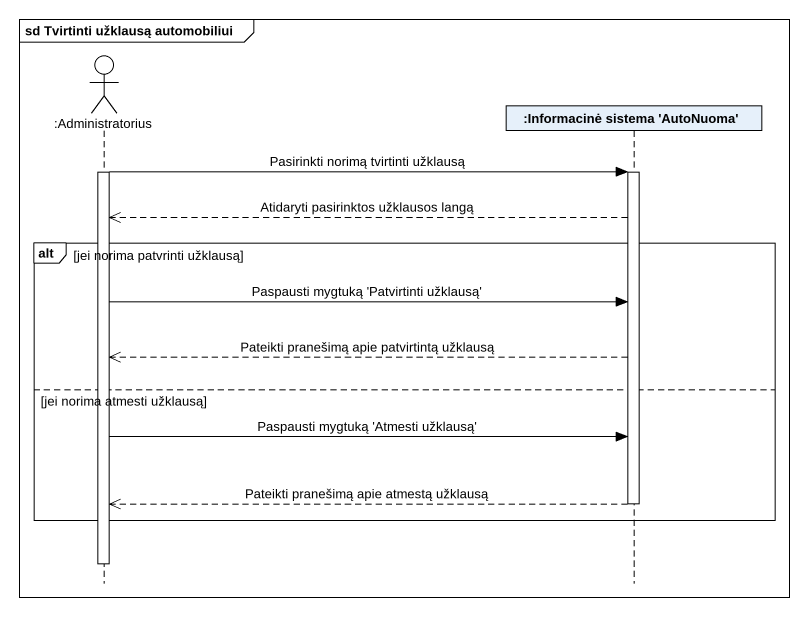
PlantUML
@startuml
mainframe sd Tvirtinti užklausą automobiliui
hide footbox
actor ":Administratorius" as Administratorius
participant ":Informacinė sistema 'AutoNuoma'" as Informacinė_sistema

activate Administratorius
Administratorius -> Informacinė_sistema : Pasirinkti norimą tvirtinti užklausą
activate Informacinė_sistema
Informacinė_sistema -->> Administratorius : Atidaryti pasirinktos užklausos langą
alt jei norima patvrinti užklausą
  Administratorius -> Informacinė_sistema : Paspausti mygtuką 'Patvirtinti užklausą'
  Informacinė_sistema -->> Administratorius : Pateikti pranešimą apie patvirtintą užklausą
else jei norima atmesti užklausą
  Administratorius -> Informacinė_sistema : Paspausti mygtuką 'Atmesti užklausą'
  Informacinė_sistema -->> Administratorius : Pateikti pranešimą apie atmestą užklausą
  deactivate Informacinė_sistema
end
deactivate Administratorius
@enduml
